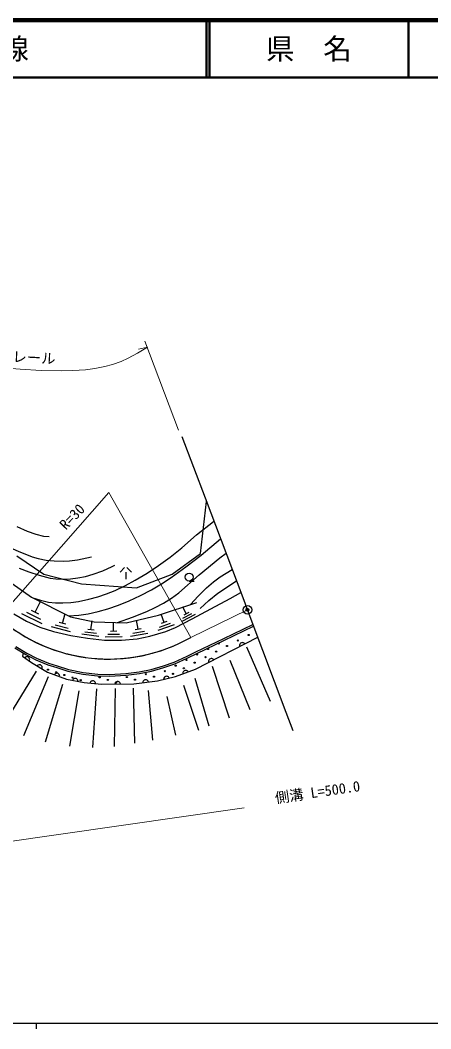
# Model space of a CAD drawing. Units: millimetres, scale not verified. Extents: x 40000 to 680000, y 20000 to 380000.
# Drawn here: x 265222 to 336919, y 204000 to 380000 of the extents above; entities that cross this region are included whole.
import ezdxf
from ezdxf.enums import TextEntityAlignment as Align

# ---------------------------------------------------------------- set-up
doc = ezdxf.new("R2010")
doc.units = ezdxf.units.MM
doc.header["$LTSCALE"] = 1000
doc.header["$PDMODE"] = 32
doc.header["$PDSIZE"] = 500
doc.linetypes.add('CHAIN', pattern=[18.5, 12, -1.5, 3.5, -1.5])
for name, color, linetype, lineweight in [('M-BGD', 7, 'Continuous', 25), ('M-BGD-RSTR', 2, 'Continuous', 25), ('M-BMK', 2, 'CHAIN', 13), ('M-BMK-HTXT', 7, 'Continuous', 13), ('M-STR-HTXT', 7, 'Continuous', 13), ('M-TTL', 2, 'Continuous', 140), ('M-TTL-BAND', 7, 'Continuous', 25), ('M-TTL-LINE', 7, 'Continuous', 50)]:
    doc.layers.add(name, color=color, linetype=linetype, lineweight=lineweight)
doc.layers.add('M-OTRS', color=6, linetype='Continuous')
doc.layers.add('M-TTL-TXT', color=7, linetype='Continuous')
doc.styles.add('ＭＳ ゴシック', font='')
doc.styles.get('ＭＳ ゴシック').set_extended_font_data('MS Gothic')

msp = doc.modelspace()

# ---------------------------------------------------------------- linework, layer by layer
at = {"layer": 'M-BGD'}
for p, q in [((293454, 307380), (297508, 296653)), ((296724, 286966), (297753, 296003)), ((297508, 296653), (304080, 279260)), ((291782, 283360), (296724, 286966)), ((264627, 286527), (269344, 283358)), ((283454, 284490), (282654, 283690)), ((283654, 283690), (283654, 282490)), ((283854, 284490), (284654, 283690)), ((285505, 280955), (291782, 283360)), ((263819, 281717), (267185, 279313)), ((269344, 283358), (275955, 281622)), ((275955, 281622), (285505, 280955)), ((294722, 282137), (295621, 282137)), ((301874, 279076), (303753, 280124)), ((267185, 279313), (274024, 275894)), ((267845, 276678), (268764, 278543)), ((289383, 276165), (296060, 278409)), ((298483, 277294), (301874, 279076)), ((304080, 279260), (305508, 275480)), ((264138, 276384), (266351, 275119)), ((269074, 274646), (265486, 276413)), ((266343, 276704), (268782, 275503)), ((268491, 276359), (267200, 276996)), ((272616, 274747), (273064, 276457)), ((290345, 274893), (289819, 276362)), ((294230, 276412), (293595, 277606)), ((293645, 275630), (295205, 276460)), ((294643, 276632), (293817, 276193)), ((295238, 275559), (298483, 277294)), ((266351, 275119), (268650, 274114)), ((273208, 274592), (272024, 274902)), ((274024, 275894), (278164, 274989)), ((277587, 273625), (277798, 275171)), ((278164, 274989), (283720, 274829)), ((281534, 273351), (281511, 274910)), ((283720, 274829), (289383, 276165)), ((285823, 273710), (285542, 275297)), ((289547, 274098), (291467, 274786)), ((290854, 275076), (289837, 274711)), ((292364, 274036), (295238, 275559)), ((295768, 276288), (293473, 275068)), ((305508, 275480), (311632, 259274)), ((268650, 274114), (271035, 273338)), ((273985, 273265), (270697, 274125)), ((271035, 273338), (274044, 272649)), ((271360, 274513), (273597, 273928)), ((278942, 272471), (275971, 272878)), ((276511, 273288), (278532, 273011)), ((278122, 273552), (277052, 273699)), ((280521, 272856), (282561, 272886)), ((282074, 273359), (280994, 273343)), ((287522, 273004), (284470, 272463)), ((284872, 273038), (286948, 273406)), ((286373, 273807), (285274, 273613)), ((287882, 272541), (290640, 273317)), ((292081, 274496), (289258, 273484)), ((290640, 273317), (292364, 274036)), ((300788, 272085), (305867, 274529)), ((300918, 271815), (305974, 274248)), ((274044, 272649), (276975, 272190)), ((276975, 272190), (279935, 271845)), ((279935, 271845), (282895, 271845)), ((283048, 272413), (280049, 272369)), ((282895, 271845), (285654, 272075)), ((285654, 272075), (287882, 272541)), ((295845, 266778), (306693, 272345)), ((295909, 269787), (300788, 272085)), ((296039, 269517), (300918, 271815)), ((303568, 271101), (303525, 270966)), ((303630, 271200), (303568, 271101)), ((303718, 271290), (303630, 271200)), ((303860, 271363), (303718, 271290)), ((303985, 271382), (303860, 271363)), ((304102, 271374), (303985, 271382)), ((304236, 271331), (304102, 271374)), ((304335, 271270), (304236, 271331)), ((304426, 271181), (304335, 271270)), ((264297, 270488), (266223, 269315)), ((264467, 270736), (266371, 269576)), ((265726, 269618), (265643, 269053)), ((266223, 269315), (267937, 268413)), ((266371, 269576), (268066, 268684)), ((294357, 269019), (295909, 269787)), ((294490, 268750), (296039, 269517)), ((303525, 270966), (303517, 270850)), ((303517, 270850), (303536, 270725)), ((308942, 261126), (304783, 270624)), ((265643, 269053), (267224, 267942)), ((266126, 268860), (266025, 268785)), ((266233, 268908), (266126, 268860)), ((266372, 268932), (266233, 268908)), ((266488, 268924), (266372, 268932)), ((266610, 268887), (266488, 268924)), ((266740, 268795), (266610, 268887)), ((266816, 268694), (266740, 268795)), ((266863, 268587), (266816, 268694)), ((266843, 268210), (266879, 268332)), ((266887, 268448), (266863, 268587)), ((266879, 268332), (266887, 268448)), ((267224, 267942), (270002, 266233)), ((267937, 268413), (270065, 267505)), ((268066, 268684), (270167, 267787)), ((270167, 267787), (271699, 267328)), ((290243, 267312), (292103, 267969)), ((290333, 267026), (292217, 267691)), ((292103, 267969), (294357, 269019)), ((292217, 267691), (294490, 268750)), ((298101, 268182), (298093, 268066)), ((298093, 268066), (298112, 267941)), ((298144, 268317), (298101, 268182)), ((298206, 268416), (298144, 268317)), ((298294, 268506), (298206, 268416)), ((298437, 268579), (298294, 268506)), ((298562, 268599), (298437, 268579)), ((298678, 268591), (298562, 268599)), ((298813, 268548), (298678, 268591)), ((298912, 268486), (298813, 268548)), ((299002, 268398), (298912, 268486)), ((305366, 259679), (301902, 268258)), ((262148, 256694), (268100, 266386)), ((268285, 267431), (268188, 267350)), ((268388, 267484), (268285, 267431)), ((268526, 267517), (268388, 267484)), ((268642, 267516), (268526, 267517)), ((268765, 267487), (268642, 267516)), ((268902, 267403), (268765, 267487)), ((268983, 267306), (268902, 267403)), ((269036, 267203), (268983, 267306)), ((269069, 267065), (269036, 267203)), ((269039, 266826), (269068, 266949)), ((269068, 266949), (269069, 267065)), ((270002, 266233), (273293, 264994)), ((270065, 267505), (271609, 267042)), ((271260, 265888), (271180, 265789)), ((271351, 265960), (271260, 265888)), ((271480, 266018), (271351, 265960)), ((271595, 266039), (271480, 266018)), ((271721, 266034), (271595, 266039)), ((271609, 267042), (273571, 266424)), ((271699, 267328), (273646, 266715)), ((271871, 265978), (271721, 266034)), ((271969, 265898), (271871, 265978)), ((272041, 265807), (271969, 265898)), ((272100, 265678), (272041, 265807)), ((273571, 266424), (276160, 265893)), ((273646, 266715), (276207, 266190)), ((276160, 265893), (278744, 265612)), ((276207, 266190), (278765, 265911)), ((278765, 265911), (280800, 265845)), ((280800, 265845), (283689, 266021)), ((283689, 266021), (285998, 266305)), ((283716, 265722), (286046, 266009)), ((285998, 266305), (288077, 266721)), ((286046, 266009), (288146, 266429)), ((288077, 266721), (290243, 267312)), ((288146, 266429), (290333, 267026)), ((292341, 265452), (295845, 266778)), ((293641, 266179), (293620, 266065)), ((293620, 266065), (293625, 265938)), ((293699, 266308), (293641, 266179)), ((293771, 266400), (293699, 266308)), ((293870, 266480), (293771, 266400)), ((294019, 266536), (293870, 266480)), ((294146, 266541), (294019, 266536)), ((294260, 266520), (294146, 266541)), ((294389, 266462), (294260, 266520)), ((294481, 266390), (294389, 266462)), ((294561, 266292), (294481, 266390)), ((301789, 258232), (298816, 267229)), ((265888, 255166), (270154, 265491)), ((269628, 254060), (272683, 264121)), ((272121, 265563), (272100, 265678)), ((272116, 265437), (272121, 265563)), ((273293, 264994), (276371, 264438)), ((274401, 264916), (274340, 264805)), ((274478, 265003), (274401, 264916)), ((274594, 265084), (274478, 265003)), ((274703, 265125), (274594, 265084)), ((274828, 265143), (274703, 265125)), ((274985, 265115), (274828, 265143)), ((275096, 265054), (274985, 265115)), ((275184, 264977), (275096, 265054)), ((275265, 264861), (275184, 264977)), ((275306, 264752), (275265, 264861)), ((275324, 264627), (275306, 264752)), ((276371, 264438), (279405, 264139)), ((277442, 264453), (277390, 264338)), ((277512, 264547), (277442, 264453)), ((277621, 264637), (277512, 264547)), ((277726, 264686), (277621, 264637)), ((277850, 264714), (277726, 264686)), ((278009, 264699), (277850, 264714)), ((278124, 264647), (278009, 264699)), ((278218, 264578), (278124, 264647)), ((278308, 264468), (278218, 264578)), ((278357, 264363), (278308, 264468)), ((278385, 264240), (278357, 264363)), ((278744, 265612), (280804, 265545)), ((279405, 264139), (285090, 264225)), ((280804, 265545), (283716, 265722)), ((281786, 264295), (281748, 264175)), ((281844, 264396), (281786, 264295)), ((281943, 264498), (281844, 264396)), ((282042, 264559), (281943, 264498)), ((282161, 264601), (282042, 264559)), ((282321, 264603), (282161, 264601)), ((282442, 264565), (282321, 264603)), ((282542, 264507), (282442, 264565)), ((282644, 264408), (282542, 264507)), ((282705, 264309), (282644, 264408)), ((282747, 264190), (282705, 264309)), ((285090, 264225), (289178, 264726)), ((286663, 264539), (286638, 264415)), ((286710, 264645), (286663, 264539)), ((286797, 264756), (286710, 264645)), ((286889, 264828), (286797, 264756)), ((287003, 264882), (286889, 264828)), ((287162, 264902), (287003, 264882)), ((287286, 264877), (287162, 264902)), ((287393, 264829), (287286, 264877)), ((287504, 264742), (287393, 264829)), ((287576, 264650), (287504, 264742)), ((287630, 264536), (287576, 264650)), ((289178, 264726), (292341, 265452)), ((290284, 265103), (290272, 264977)), ((290320, 265214), (290284, 265103)), ((290395, 265334), (290320, 265214)), ((290479, 265415), (290395, 265334)), ((290587, 265480), (290479, 265415)), ((290743, 265516), (290587, 265480)), ((290869, 265504), (290743, 265516)), ((290980, 265468), (290869, 265504)), ((291100, 265393), (290980, 265468)), ((291181, 265309), (291100, 265393)), ((291247, 265201), (291181, 265309)), ((298213, 256785), (295794, 265129)), ((273895, 253323), (275527, 262963)), ((277898, 253060), (278635, 263332)), ((281678, 253245), (281888, 263359)), ((285260, 253835), (285006, 263443)), ((288387, 254373), (287619, 263022)), ((296424, 256061), (293814, 263907)), ((292405, 255217), (290906, 261968)), ((311632, 259274), (312838, 256081))]:
    msp.add_line(p, q, dxfattribs=at)
for points in [[(240370, 299205), (242386, 298561), (244631, 297722), (246771, 296778), (248920, 295711), (257443, 290928), (259790, 289698), (262494, 288408), (264865, 287332), (267307, 286339), (268358, 286048), (269738, 285801), (271137, 285656), (272739, 285596), (273852, 285647), (275236, 285833), (277694, 286373)], [(267452, 279179), (268795, 278773), (270181, 278474), (271376, 278355), (272643, 278334), (274041, 278410), (275419, 278588), (277183, 278945), (278804, 279380), (280324, 279879), (281820, 280479), (283622, 281348), (285315, 282275), (287373, 283516), (289373, 284840), (291393, 286325), (293423, 287949), (296022, 290177), (298966, 292551), (299038, 292604)], [(264667, 291632), (266450, 290859), (267959, 290322), (269323, 289958), (270275, 289931)], [(273654, 276079), (275450, 276207), (277086, 276428), (278846, 276810), (280512, 277283), (282405, 277933), (284261, 278684), (286205, 279587), (288154, 280611), (289877, 281624), (291556, 282732), (294145, 284613), (296805, 286674), (300221, 289472)], [(282219, 274872), (284855, 275816), (287357, 276818), (288810, 277493), (290269, 278286), (291614, 279153), (292901, 280105), (296487, 283201), (300095, 286172), (301165, 286973)], [(265045, 284363), (266730, 283735), (268536, 283150), (270472, 282644), (271422, 282503), (272621, 282445), (274027, 282512), (275266, 282668), (276641, 282942), (277949, 283310), (279634, 283936), (281287, 284657), (281770, 284876)], [(294955, 278038), (296296, 279521), (297736, 280956), (298955, 281996), (300133, 282859), (302234, 284145)], [(296666, 277365), (298149, 278710), (299745, 280005), (302981, 282168)]]:
    msp.add_lwpolyline(points, dxfattribs=at)
for centre, radius in [((294721, 282821), 684), ((305112, 272725), 100), ((299911, 271248), 100), ((303225, 271757), 100), ((296137, 269311), 100), ((298024, 270279), 100), ((299451, 269820), 100), ((301338, 270789), 100), ((294250, 268343), 100), ((295677, 267883), 100), ((297564, 268852), 100), ((270078, 266666), 100), ((271506, 266207), 100), ((272934, 265748), 100), ((287161, 265897), 100), ((290476, 266406), 100), ((291903, 265947), 100), ((292363, 267374), 100), ((293790, 266915), 100), ((274361, 265288), 100), ((275789, 264829), 100), ((279104, 265338), 100), ((280531, 264879), 100), ((281959, 264419), 100), ((283846, 265388), 100), ((285274, 264929), 100), ((288589, 265438), 100)]:
    msp.add_circle(centre, radius, dxfattribs=at)
msp.add_arc((280678, 297566), 29053, 228.6316, 299.53883, dxfattribs=at)
at = {"layer": 'M-BGD-RSTR'}
for radius in [750, 30]:
    msp.add_circle((304896, 277100), radius, dxfattribs=at)
at = {"layer": 'M-BMK'}
msp.add_line((295001, 272289), (304896, 277100), dxfattribs=at)
msp.add_arc((280678, 297566), 29053, 228.6316, 299.53883, dxfattribs=at)
at = {"layer": 'M-BMK-HTXT'}
for p, q in [((261476, 275762), (280678, 297566)), ((280678, 297566), (295001, 272289))]:
    msp.add_line(p, q, dxfattribs=at)
at = {"layer": 'M-OTRS'}
msp.add_point((304896, 277100), dxfattribs=at)
at = {"layer": 'M-STR-HTXT'}
for p, q in [((292893, 308487), (287015, 324007)), ((287426, 322921), (285900, 322613)), ((232321, 232191), (304329, 242571))]:
    msp.add_line(p, q, dxfattribs=at)
msp.add_lwpolyline([(246398, 321087), (256047, 319918), (260616, 319456), (265229, 319093), (268880, 318899), (272388, 318816), (274430, 318854), (276655, 319010), (278248, 319217), (280006, 319564), (281343, 319929), (282831, 320462), (284103, 321040), (285688, 321892), (287426, 322921)], dxfattribs=at)
at = {"layer": 'M-TTL'}
msp.add_line((680000, 380000), (40000, 380000), dxfattribs=at)
at = {"layer": 'M-TTL-BAND'}
for p, q in [((40000, 205000), (579000, 205000)), ((268000, 205000), (268000, 204000))]:
    msp.add_line(p, q, dxfattribs=at)
at = {"layer": 'M-TTL-LINE'}
for p, q in [((297750, 380000), (297750, 370000)), ((298250, 380000), (298250, 370000)), ((333000, 380000), (333000, 370000)), ((40000, 370000), (680000, 370000))]:
    msp.add_line(p, q, dxfattribs=at)

# ---------------------------------------------------------------- texts
at = {"layer": 'M-BMK-HTXT', "style": 'ＭＳ ゴシック'}
msp.add_text('R=30', height=1833, rotation=46.204, dxfattribs=at).set_placement((273618, 290547), align=Align.BOTTOM_LEFT)
at = {"layer": 'M-STR-HTXT', "style": 'ＭＳ ゴシック'}
for s, rotation, p in [('ガードレール', 357.004, (256334, 320236)), ('側溝 L=500.0', 8.204, (309933, 242803))]:
    msp.add_text(s, height=1833, rotation=rotation, dxfattribs=at).set_placement(p, align=Align.BOTTOM_LEFT)
at = {"layer": 'M-TTL-TXT', "style": 'ＭＳ ゴシック'}
msp.add_text('一般県道\u3000本郷五味線', height=3666, dxfattribs=at).set_placement((216734, 375000), align=Align.MIDDLE_LEFT)
msp.add_text('県\u3000名', height=3666, dxfattribs=at).set_placement((315625, 375000), align=Align.MIDDLE_CENTER)

doc.saveas('drawing.dxf')
